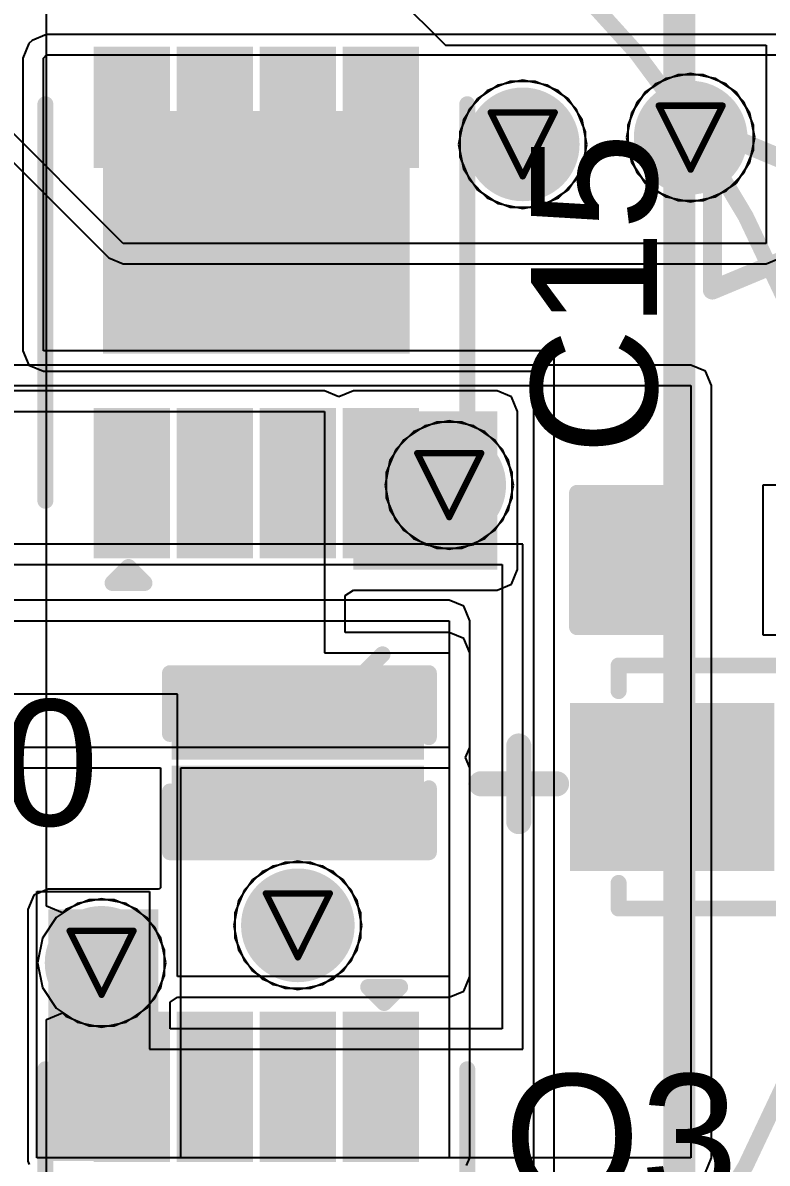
# Model space of a CAD drawing. Header units: inches. Extents: x -3 to 423, y -3 to 110.
# Drawn here: x 26.15 to 32.07, y 65.67 to 74.73 of the extents above; entities that cross this region are included whole.
import ezdxf

# ---------------------------------------------------------------- set-up
doc = ezdxf.new("R2010")
doc.units = ezdxf.units.IN
for name, color, linetype in [('Board Outline', 56, 'Continuous'), ('Bottom Layer', 5, 'Continuous'), ('Bottom Overlay', 54, 'Continuous'), ('Bottom Solder', 6, 'Continuous'), ('Drill Drawing', 1, 'Continuous'), ('Mechanical 1', 6, 'Continuous'), ('Mechanical 13', 56, 'Continuous'), ('Mid Layer', 16, 'Continuous'), ('Mid Layer 2', 76, 'Continuous'), ('Top Layer', 1, 'Continuous'), ('Top Overlay', 2, 'Continuous'), ('Top Paste', 8, 'Continuous'), ('Top Solder', 216, 'Continuous'), ('Via Holes', 16, 'Continuous')]:
    doc.layers.add(name, color=color, linetype=linetype)
doc.styles.add('Arial', font='', dxfattribs={"height": 0.2})
doc.styles.get('Arial').set_extended_font_data('Arial')

msp = doc.modelspace()

# ---------------------------------------------------------------- hatches: boundary and pattern name
at = {"layer": 'Bottom Layer'}
h = msp.add_hatch(color=5, dxfattribs=at)
edge = h.paths.add_edge_path()
edge.add_arc((30.1244, 73.7616), 0.35, 0, 360)
h = msp.add_hatch(color=5, dxfattribs=at)
edge = h.paths.add_edge_path()
edge.add_arc((31.4589, 73.8149), 0.35, 0, 360)
h = msp.add_hatch(color=5, dxfattribs=at)
edge = h.paths.add_edge_path()
edge.add_arc((29.5402, 71.0541), 0.35, 0, 360)
h = msp.add_hatch(color=5, dxfattribs=at)
edge = h.paths.add_edge_path()
edge.add_arc((28.337, 67.5571), 0.35, 0, 360)
h = msp.add_hatch(color=5, dxfattribs=at)
edge = h.paths.add_edge_path()
edge.add_arc((26.7772, 67.2593), 0.35, 0, 360)
at = {"layer": 'Bottom Solder'}
h = msp.add_hatch(color=6, dxfattribs=at)
edge = h.paths.add_edge_path()
edge.add_arc((30.1244, 73.7616), 0.4516, 0, 360)
h = msp.add_hatch(color=6, dxfattribs=at)
edge = h.paths.add_edge_path()
edge.add_arc((31.4589, 73.8149), 0.4516, 0, 360)
h = msp.add_hatch(color=6, dxfattribs=at)
edge = h.paths.add_edge_path()
edge.add_arc((29.5402, 71.0541), 0.4516, 0, 360)
h = msp.add_hatch(color=6, dxfattribs=at)
edge = h.paths.add_edge_path()
edge.add_arc((28.337, 67.5571), 0.4516, 0, 360)
h = msp.add_hatch(color=6, dxfattribs=at)
edge = h.paths.add_edge_path()
edge.add_arc((26.7772, 67.2593), 0.4516, 0, 360)
at = {"layer": 'Mid Layer'}
h = msp.add_hatch(color=16, dxfattribs=at)
edge = h.paths.add_edge_path()
edge.add_arc((30.1244, 73.7616), 0.35, 0, 360)
h = msp.add_hatch(color=16, dxfattribs=at)
edge = h.paths.add_edge_path()
edge.add_arc((31.4589, 73.8149), 0.35, 0, 360)
h = msp.add_hatch(color=16, dxfattribs=at)
edge = h.paths.add_edge_path()
edge.add_arc((29.5402, 71.0541), 0.35, 0, 360)
h = msp.add_hatch(color=16, dxfattribs=at)
edge = h.paths.add_edge_path()
edge.add_arc((28.337, 67.5571), 0.35, 0, 360)
h = msp.add_hatch(color=16, dxfattribs=at)
edge = h.paths.add_edge_path()
edge.add_arc((26.7772, 67.2593), 0.35, 0, 360)
at = {"layer": 'Mid Layer 2'}
h = msp.add_hatch(color=76, dxfattribs=at)
edge = h.paths.add_edge_path()
edge.add_arc((30.1244, 73.7616), 0.35, 0, 360)
h = msp.add_hatch(color=76, dxfattribs=at)
edge = h.paths.add_edge_path()
edge.add_arc((31.4589, 73.8149), 0.35, 0, 360)
h = msp.add_hatch(color=76, dxfattribs=at)
edge = h.paths.add_edge_path()
edge.add_arc((29.5402, 71.0541), 0.35, 0, 360)
h = msp.add_hatch(color=76, dxfattribs=at)
edge = h.paths.add_edge_path()
edge.add_arc((28.337, 67.5571), 0.35, 0, 360)
h = msp.add_hatch(color=76, dxfattribs=at)
edge = h.paths.add_edge_path()
edge.add_arc((26.7772, 67.2593), 0.35, 0, 360)
at = {"layer": 'Top Layer'}
for points in [[(26.8145, 73.6752), (26.8145, 74.4352), (27.2195, 74.4352), (27.2195, 73.6752)], [(27.4745, 73.6752), (27.4745, 74.4352), (27.8795, 74.4352), (27.8795, 73.6752)], [(28.1345, 73.6752), (28.1345, 74.4352), (28.5395, 74.4352), (28.5395, 73.6752)], [(28.7945, 73.6752), (28.7945, 74.4352), (29.1995, 74.4352), (29.1995, 73.6752)], [(26.8895, 72.2002), (26.8895, 73.9252), (29.1245, 73.9252), (29.1245, 72.2002)], [(28.7782, 70.3834), (29.9212, 70.3834), (29.9212, 71.64), (28.7782, 71.64)], [(26.8145, 70.5752), (26.8145, 71.5652), (27.2195, 71.5652), (27.2195, 70.5752)], [(27.4745, 70.5752), (27.4745, 71.5652), (27.8795, 71.5652), (27.8795, 70.5752)], [(28.1345, 70.5752), (28.1345, 71.5652), (28.5395, 71.5652), (28.5395, 70.5752)], [(28.7945, 70.5752), (28.7945, 71.5652), (29.1995, 71.5652), (29.1995, 70.5752)], [(30.6578, 70.0151), (30.6578, 70.9041), (31.4198, 70.9041), (31.4198, 70.0151)], [(27.437, 69.4242), (29.237, 69.4242), (29.237, 68.9742), (27.437, 68.9742)], [(30.602, 69.2212), (32.022, 69.2212), (32.022, 68.0912), (30.602, 68.0912)], [(27.437, 68.7242), (29.237, 68.7242), (29.237, 68.2742), (27.437, 68.2742)], [(26.3533, 65.6844), (27.2288, 65.6844), (27.2288, 67.6832), (26.3533, 67.6832)], [(27.2195, 66.7687), (27.2195, 65.7787), (26.8145, 65.7787), (26.8145, 66.7687)], [(27.8795, 66.7687), (27.8795, 65.7787), (27.4745, 65.7787), (27.4745, 66.7687)], [(28.5395, 66.7687), (28.5395, 65.7787), (28.1345, 65.7787), (28.1345, 66.7687)], [(29.1995, 66.7687), (29.1995, 65.7787), (28.7945, 65.7787), (28.7945, 66.7687)]]:
    msp.add_hatch(color=1, dxfattribs=at).paths.add_polyline_path(points)
h = msp.add_hatch(color=1, dxfattribs=at)
edge = h.paths.add_edge_path()
edge.add_arc((30.1244, 73.7616), 0.35, 0, 360)
h = msp.add_hatch(color=1, dxfattribs=at)
edge = h.paths.add_edge_path()
edge.add_arc((31.4589, 73.8149), 0.35, 0, 360)
h = msp.add_hatch(color=1, dxfattribs=at)
edge = h.paths.add_edge_path()
edge.add_arc((29.5402, 71.0541), 0.35, 0, 360)
h = msp.add_hatch(color=1, dxfattribs=at)
edge = h.paths.add_edge_path()
edge.add_arc((28.337, 67.5571), 0.35, 0, 360)
h = msp.add_hatch(color=1, dxfattribs=at)
edge = h.paths.add_edge_path()
edge.add_arc((26.7772, 67.2593), 0.35, 0, 360)
at = {"layer": 'Top Paste'}
for points in [[(26.8145, 73.6752), (26.8145, 74.4352), (27.2195, 74.4352), (27.2195, 73.6752)], [(27.4745, 73.6752), (27.4745, 74.4352), (27.8795, 74.4352), (27.8795, 73.6752)], [(28.1345, 73.6752), (28.1345, 74.4352), (28.5395, 74.4352), (28.5395, 73.6752)], [(28.7945, 73.6752), (28.7945, 74.4352), (29.1995, 74.4352), (29.1995, 73.6752)], [(26.8895, 72.2002), (26.8895, 73.9252), (29.1245, 73.9252), (29.1245, 72.2002)], [(26.8145, 70.5752), (26.8145, 71.5652), (27.2195, 71.5652), (27.2195, 70.5752)], [(27.4745, 70.5752), (27.4745, 71.5652), (27.8795, 71.5652), (27.8795, 70.5752)], [(28.1345, 70.5752), (28.1345, 71.5652), (28.5395, 71.5652), (28.5395, 70.5752)], [(28.7945, 70.5752), (28.7945, 71.5652), (29.1995, 71.5652), (29.1995, 70.5752)], [(30.6578, 70.0151), (30.6578, 70.9041), (31.4198, 70.9041), (31.4198, 70.0151)], [(27.437, 69.4242), (29.237, 69.4242), (29.237, 68.9742), (27.437, 68.9742)], [(30.602, 69.2212), (32.022, 69.2212), (32.022, 68.0912), (30.602, 68.0912)], [(27.437, 68.7242), (29.237, 68.7242), (29.237, 68.2742), (27.437, 68.2742)], [(27.2195, 66.7687), (27.2195, 65.7787), (26.8145, 65.7787), (26.8145, 66.7687)], [(27.8795, 66.7687), (27.8795, 65.7787), (27.4745, 65.7787), (27.4745, 66.7687)], [(28.5395, 66.7687), (28.5395, 65.7787), (28.1345, 65.7787), (28.1345, 66.7687)], [(29.1995, 66.7687), (29.1995, 65.7787), (28.7945, 65.7787), (28.7945, 66.7687)]]:
    msp.add_hatch(color=8, dxfattribs=at).paths.add_polyline_path(points)
at = {"layer": 'Top Solder'}
for points in [[(26.7129, 73.5736), (26.7129, 74.5368), (27.3211, 74.5368), (27.3211, 73.5736)], [(27.3729, 73.5736), (27.3729, 74.5368), (27.9811, 74.5368), (27.9811, 73.5736)], [(28.0329, 73.5736), (28.0329, 74.5368), (28.6411, 74.5368), (28.6411, 73.5736)], [(28.6929, 73.5736), (28.6929, 74.5368), (29.3011, 74.5368), (29.3011, 73.5736)], [(26.7879, 72.0986), (26.7879, 74.0268), (29.2261, 74.0268), (29.2261, 72.0986)], [(26.7129, 70.4736), (26.7129, 71.6668), (27.3211, 71.6668), (27.3211, 70.4736)], [(27.3729, 70.4736), (27.3729, 71.6668), (27.9811, 71.6668), (27.9811, 70.4736)], [(28.0329, 70.4736), (28.0329, 71.6668), (28.6411, 71.6668), (28.6411, 70.4736)], [(28.6929, 70.4736), (28.6929, 71.6668), (29.3011, 71.6668), (29.3011, 70.4736)], [(30.5978, 69.9551), (30.5978, 70.9641), (31.4798, 70.9641), (31.4798, 69.9551)], [(27.3354, 69.5258), (29.3386, 69.5258), (29.3386, 68.8726), (27.3354, 68.8726)], [(30.5004, 69.3228), (32.1236, 69.3228), (32.1236, 67.9896), (30.5004, 67.9896)], [(27.3354, 68.8258), (29.3386, 68.8258), (29.3386, 68.1726), (27.3354, 68.1726)], [(27.3211, 66.8703), (27.3211, 65.6771), (26.7129, 65.6771), (26.7129, 66.8703)], [(27.9811, 66.8703), (27.9811, 65.6771), (27.3729, 65.6771), (27.3729, 66.8703)], [(28.6411, 66.8703), (28.6411, 65.6771), (28.0329, 65.6771), (28.0329, 66.8703)], [(29.3011, 66.8703), (29.3011, 65.6771), (28.6929, 65.6771), (28.6929, 66.8703)]]:
    msp.add_hatch(color=216, dxfattribs=at).paths.add_polyline_path(points)
h = msp.add_hatch(color=216, dxfattribs=at)
edge = h.paths.add_edge_path()
edge.add_arc((30.1244, 73.7616), 0.4516, 0, 360)
h = msp.add_hatch(color=216, dxfattribs=at)
edge = h.paths.add_edge_path()
edge.add_arc((31.4589, 73.8149), 0.4516, 0, 360)
h = msp.add_hatch(color=216, dxfattribs=at)
edge = h.paths.add_edge_path()
edge.add_arc((29.5402, 71.0541), 0.4516, 0, 360)
h = msp.add_hatch(color=216, dxfattribs=at)
edge = h.paths.add_edge_path()
edge.add_arc((28.337, 67.5571), 0.4516, 0, 360)
h = msp.add_hatch(color=216, dxfattribs=at)
edge = h.paths.add_edge_path()
edge.add_arc((26.7772, 67.2593), 0.4516, 0, 360)
at = {"layer": 'Via Holes'}
h = msp.add_hatch(color=7, dxfattribs=at)
edge = h.paths.add_edge_path()
edge.add_arc((31.4589, 73.8149), 0.25, 0, 360)
h = msp.add_hatch(color=7, dxfattribs=at)
edge = h.paths.add_edge_path()
edge.add_arc((30.1244, 73.7616), 0.25, 0, 360)
h = msp.add_hatch(color=7, dxfattribs=at)
edge = h.paths.add_edge_path()
edge.add_arc((29.5402, 71.0541), 0.25, 0, 360)
h = msp.add_hatch(color=7, dxfattribs=at)
edge = h.paths.add_edge_path()
edge.add_arc((28.337, 67.5571), 0.25, 0, 360)
h = msp.add_hatch(color=7, dxfattribs=at)
edge = h.paths.add_edge_path()
edge.add_arc((26.7772, 67.2593), 0.25, 0, 360)

# ---------------------------------------------------------------- linework, layer by layer
at = {"layer": 'Board Outline', "const_width": 0.127}
msp.add_lwpolyline([(28.72, 69.42), (29.01, 69.71)], dxfattribs=at)
at = {"layer": 'Board Outline', "const_width": 0.0635}
for points in [[(28.9783, 69.71, 1), (29.0418, 69.71, 1)], [(28.6883, 69.42, 1), (28.7518, 69.42, 1)]]:
    msp.add_lwpolyline(points, format="xyb", close=True, dxfattribs=at)
at = {"layer": 'Bottom Layer'}
for p, q in [((26.9494, 72.9742), (24.6888, 75.2348)), ((28.8551, 75.2043), (29.5104, 74.5491)), ((24.6215, 75.0724), (26.8346, 72.8594)), ((29.5104, 74.5491), (32.0582, 74.5491)), ((32.0582, 74.5491), (32.0582, 72.9742)), ((32.0582, 72.9742), (26.9494, 72.9742)), ((26.8346, 72.8594), (26.9494, 72.8118)), ((32.0582, 72.8118), (32.173, 72.8594)), ((26.9494, 72.8118), (32.0582, 72.8118)), ((31.4611, 72.0084), (24.2607, 72.0084)), ((31.5759, 71.9608), (31.4611, 72.0084)), ((31.6234, 71.846), (31.5759, 71.9608)), ((24.1935, 71.846), (31.4611, 71.846)), ((31.4611, 71.846), (31.4611, 65.7098)), ((31.6234, 65.7098), (31.6234, 71.846)), ((30.1244, 70.5866), (23.9014, 70.5866)), ((30.1244, 66.5734), (30.1244, 70.5866)), ((23.9014, 70.4242), (29.962, 70.4242)), ((29.962, 70.4242), (29.962, 66.7358)), ((29.5402, 70.1394), (19.8145, 70.1394)), ((29.655, 70.0918), (29.5402, 70.1394)), ((29.7026, 69.977), (29.655, 70.0918)), ((19.8145, 69.977), (29.5402, 69.977)), ((29.5402, 69.977), (29.5402, 67.1499)), ((29.7026, 67.1499), (29.7026, 69.977)), ((27.3812, 69.3928), (22.3192, 69.3928)), ((27.3812, 67.1499), (27.3812, 69.3928)), ((26.2636, 65.7098), (26.2636, 67.8259)), ((26.2636, 67.8259), (27.1589, 67.8259)), ((27.1589, 67.8259), (27.1589, 66.5734)), ((29.5402, 67.1499), (27.3812, 67.1499)), ((29.655, 67.0351), (29.7026, 67.1499)), ((27.3213, 66.9475), (27.3812, 66.9875)), ((27.3812, 66.9875), (29.5402, 66.9875)), ((29.5402, 66.9875), (29.655, 67.0351)), ((27.3213, 66.7358), (27.3213, 66.9475)), ((29.962, 66.7358), (27.3213, 66.7358)), ((27.1589, 66.5734), (30.1244, 66.5734)), ((31.4611, 65.7098), (26.2636, 65.7098)), ((31.5759, 65.595), (31.6234, 65.7098))]:
    msp.add_line(p, q, dxfattribs=at)
at = {"layer": 'Bottom Overlay', "const_width": 0.127}
msp.add_lwpolyline([(32.8412, 69.4182, 1), (16.8412, 69.4182, 1)], format="xyb", close=True, dxfattribs=at)
at = {"layer": 'Drill Drawing', "const_width": 0.0508}
for points in [[(29.8704, 74.0156), (30.3784, 74.0156)], [(29.8704, 74.0156), (30.1244, 73.5076)], [(30.1244, 73.5076), (30.3784, 74.0156)], [(31.2049, 74.0689), (31.7129, 74.0689)], [(31.2049, 74.0689), (31.4589, 73.5609)], [(31.4589, 73.5609), (31.7129, 74.0689)], [(29.2862, 71.3081), (29.7942, 71.3081)], [(29.2862, 71.3081), (29.5402, 70.8001)], [(29.5402, 70.8001), (29.7942, 71.3081)], [(28.083, 67.8111), (28.591, 67.8111)], [(28.083, 67.8111), (28.337, 67.3031)], [(28.337, 67.3031), (28.591, 67.8111)], [(26.5232, 67.5133), (27.0312, 67.5133)], [(26.5232, 67.5133), (26.7772, 67.0053)], [(26.7772, 67.0053), (27.0312, 67.5133)]]:
    msp.add_lwpolyline(points, dxfattribs=at)
at = {"layer": 'Drill Drawing', "const_width": 0.0254}
for points in [[(29.8577, 74.0156, 1), (29.8831, 74.0156, 1)], [(29.8577, 74.0156, 1), (29.8831, 74.0156, 1)], [(30.3657, 74.0156, 1), (30.3911, 74.0156, 1)], [(30.3657, 74.0156, 1), (30.3911, 74.0156, 1)], [(31.1922, 74.0689, 1), (31.2176, 74.0689, 1)], [(31.1922, 74.0689, 1), (31.2176, 74.0689, 1)], [(31.7002, 74.0689, 1), (31.7256, 74.0689, 1)], [(31.7002, 74.0689, 1), (31.7256, 74.0689, 1)], [(31.4462, 73.5609, 1), (31.4716, 73.5609, 1)], [(31.4462, 73.5609, 1), (31.4716, 73.5609, 1)], [(30.1117, 73.5076, 1), (30.1371, 73.5076, 1)], [(30.1117, 73.5076, 1), (30.1371, 73.5076, 1)], [(29.2735, 71.3081, 1), (29.2989, 71.3081, 1)], [(29.2735, 71.3081, 1), (29.2989, 71.3081, 1)], [(29.7815, 71.3081, 1), (29.8069, 71.3081, 1)], [(29.7815, 71.3081, 1), (29.8069, 71.3081, 1)], [(29.5275, 70.8001, 1), (29.5529, 70.8001, 1)], [(29.5275, 70.8001, 1), (29.5529, 70.8001, 1)], [(28.0703, 67.8111, 1), (28.0957, 67.8111, 1)], [(28.0703, 67.8111, 1), (28.0957, 67.8111, 1)], [(28.5783, 67.8111, 1), (28.6037, 67.8111, 1)], [(28.5783, 67.8111, 1), (28.6037, 67.8111, 1)], [(26.5105, 67.5133, 1), (26.5359, 67.5133, 1)], [(26.5105, 67.5133, 1), (26.5359, 67.5133, 1)], [(27.0185, 67.5133, 1), (27.0439, 67.5133, 1)], [(27.0185, 67.5133, 1), (27.0439, 67.5133, 1)], [(28.3243, 67.3031, 1), (28.3497, 67.3031, 1)], [(28.3243, 67.3031, 1), (28.3497, 67.3031, 1)], [(26.7645, 67.0053, 1), (26.7899, 67.0053, 1)], [(26.7645, 67.0053, 1), (26.7899, 67.0053, 1)]]:
    msp.add_lwpolyline(points, format="xyb", close=True, dxfattribs=at)
at = {"layer": 'Mechanical 1', "const_width": 0.254}
msp.add_lwpolyline([(31.37, 79.42), (31.37, 23.76)], dxfattribs=at)
at = {"layer": 'Mechanical 13', "const_width": 0.127}
for points in [[(31.632, 73.875), (33.156, 73.24)], [(31.632, 72.605), (31.632, 73.875)], [(31.632, 72.605), (33.156, 73.24)]]:
    msp.add_lwpolyline(points, dxfattribs=at)
at = {"layer": 'Mechanical 13', "const_width": 0.0635}
for points in [[(31.6003, 73.875, 1), (31.6638, 73.875, 1)], [(31.6003, 73.875, 1), (31.6638, 73.875, 1)], [(31.6003, 72.605, 1), (31.6638, 72.605, 1)], [(31.6003, 72.605, 1), (31.6638, 72.605, 1)]]:
    msp.add_lwpolyline(points, format="xyb", close=True, dxfattribs=at)
at = {"layer": 'Mid Layer'}
for p, q in [((31.4589, 74.3247), (31.2638, 74.2859)), ((31.654, 74.2859), (31.4589, 74.3247)), ((29.9293, 74.2326), (29.7639, 74.1221)), ((30.1244, 74.2714), (29.9293, 74.2326)), ((30.3195, 74.2326), (30.1244, 74.2714)), ((30.4849, 74.1221), (30.3195, 74.2326)), ((31.2638, 74.2859), (31.0984, 74.1753)), ((31.8194, 74.1753), (31.654, 74.2859)), ((29.7639, 74.1221), (29.6534, 73.9567)), ((30.5954, 73.9567), (30.4849, 74.1221)), ((31.0984, 74.1753), (30.9879, 74.01)), ((31.9299, 74.01), (31.8194, 74.1753)), ((29.6534, 73.9567), (29.6146, 73.7616)), ((30.6342, 73.7616), (30.5954, 73.9567)), ((30.9879, 74.01), (30.9491, 73.8149)), ((31.9687, 73.8149), (31.9299, 74.01)), ((29.6146, 73.7616), (29.6534, 73.5665)), ((30.5954, 73.5665), (30.6342, 73.7616)), ((30.9491, 73.8149), (30.9879, 73.6198)), ((31.9299, 73.6198), (31.9687, 73.8149)), ((29.6534, 73.5665), (29.7639, 73.4011)), ((30.4849, 73.4011), (30.5954, 73.5665)), ((30.9879, 73.6198), (31.0984, 73.4544)), ((31.8194, 73.4544), (31.9299, 73.6198)), ((29.7639, 73.4011), (29.9293, 73.2906)), ((30.3195, 73.2906), (30.4849, 73.4011)), ((31.0984, 73.4544), (31.2638, 73.3439)), ((31.654, 73.3439), (31.8194, 73.4544)), ((31.2638, 73.3439), (31.4589, 73.3051)), ((31.4589, 73.3051), (31.654, 73.3439)), ((29.9293, 73.2906), (30.1244, 73.2518)), ((30.1244, 73.2518), (30.3195, 73.2906)), ((29.3451, 71.5251), (29.1797, 71.4146)), ((29.5402, 71.5639), (29.3451, 71.5251)), ((29.7353, 71.5251), (29.5402, 71.5639)), ((29.9007, 71.4146), (29.7353, 71.5251)), ((29.1797, 71.4146), (29.0692, 71.2492)), ((30.0112, 71.2492), (29.9007, 71.4146)), ((29.0692, 71.2492), (29.0304, 71.0541)), ((30.05, 71.0541), (30.0112, 71.2492)), ((29.0304, 71.0541), (29.0692, 70.859)), ((30.0112, 70.859), (30.05, 71.0541)), ((29.0692, 70.859), (29.1797, 70.6936)), ((29.9007, 70.6936), (30.0112, 70.859)), ((29.1797, 70.6936), (29.3451, 70.5831)), ((29.7353, 70.5831), (29.9007, 70.6936)), ((29.3451, 70.5831), (29.5402, 70.5443)), ((29.5402, 70.5443), (29.7353, 70.5831)), ((28.337, 68.0669), (28.1419, 68.0281)), ((28.5321, 68.0281), (28.337, 68.0669)), ((28.1419, 68.0281), (27.9765, 67.9176)), ((28.6975, 67.9176), (28.5321, 68.0281)), ((27.9765, 67.9176), (27.866, 67.7522)), ((28.808, 67.7522), (28.6975, 67.9176)), ((26.7772, 67.7691), (26.5821, 67.7303)), ((26.9723, 67.7303), (26.7772, 67.7691)), ((26.5821, 67.7303), (26.4167, 67.6198)), ((27.1377, 67.6198), (26.9723, 67.7303)), ((27.866, 67.7522), (27.8272, 67.5571)), ((28.8468, 67.5571), (28.808, 67.7522)), ((26.4167, 67.6198), (26.3062, 67.4544)), ((27.2482, 67.4544), (27.1377, 67.6198)), ((27.8272, 67.5571), (27.866, 67.3621)), ((28.808, 67.3621), (28.8468, 67.5571)), ((26.3062, 67.4544), (26.2674, 67.2593)), ((27.287, 67.2593), (27.2482, 67.4544)), ((27.866, 67.3621), (27.9765, 67.1967)), ((28.6975, 67.1967), (28.808, 67.3621)), ((26.2674, 67.2593), (26.3062, 67.0642)), ((27.2482, 67.0642), (27.287, 67.2593)), ((27.9765, 67.1967), (28.1419, 67.0862)), ((28.5321, 67.0862), (28.6975, 67.1967)), ((26.3062, 67.0642), (26.4167, 66.8988)), ((27.1377, 66.8988), (27.2482, 67.0642)), ((28.1419, 67.0862), (28.337, 67.0474)), ((28.337, 67.0474), (28.5321, 67.0862)), ((26.4167, 66.8988), (26.5821, 66.7883)), ((26.9723, 66.7883), (27.1377, 66.8988)), ((26.5821, 66.7883), (26.7772, 66.7495)), ((26.7772, 66.7495), (26.9723, 66.7883))]:
    msp.add_line(p, q, dxfattribs=at)
at = {"layer": 'Mid Layer 2'}
for p, q in [((26.3398, 67.7086), (26.3398, 75.2427)), ((31.3595, 74.3149), (31.1757, 74.2387)), ((31.5584, 74.3149), (31.3595, 74.3149)), ((31.7421, 74.2387), (31.5584, 74.3149)), ((30.0249, 74.2616), (29.8412, 74.1855)), ((30.2239, 74.2616), (30.0249, 74.2616)), ((30.4076, 74.1855), (30.2239, 74.2616)), ((31.1757, 74.2387), (31.035, 74.0981)), ((31.8828, 74.0981), (31.7421, 74.2387)), ((29.8412, 74.1855), (29.7005, 74.0448)), ((30.5483, 74.0448), (30.4076, 74.1855)), ((29.7005, 74.0448), (29.6244, 73.8611)), ((30.6244, 73.8611), (30.5483, 74.0448)), ((31.035, 74.0981), (30.9589, 73.9143)), ((31.9589, 73.9143), (31.8828, 74.0981)), ((29.6244, 73.8611), (29.6244, 73.6621)), ((30.6244, 73.6621), (30.6244, 73.8611)), ((30.9589, 73.9143), (30.9589, 73.7154)), ((31.9589, 73.7154), (31.9589, 73.9143)), ((29.6244, 73.6621), (29.7005, 73.4784)), ((30.5483, 73.4784), (30.6244, 73.6621)), ((30.9589, 73.7154), (31.035, 73.5316)), ((31.8828, 73.5316), (31.9589, 73.7154)), ((29.7005, 73.4784), (29.8412, 73.3377)), ((30.4076, 73.3377), (30.5483, 73.4784)), ((31.035, 73.5316), (31.1757, 73.391)), ((31.7421, 73.391), (31.8828, 73.5316)), ((31.1757, 73.391), (31.3595, 73.3149)), ((31.5584, 73.3149), (31.7421, 73.391)), ((29.8412, 73.3377), (30.0249, 73.2616)), ((30.2239, 73.2616), (30.4076, 73.3377)), ((31.3595, 73.3149), (31.5584, 73.3149)), ((30.0249, 73.2616), (30.2239, 73.2616)), ((29.4407, 71.5541), (29.257, 71.478)), ((29.6397, 71.5541), (29.4407, 71.5541)), ((29.8234, 71.478), (29.6397, 71.5541)), ((29.257, 71.478), (29.1163, 71.3373)), ((29.9641, 71.3373), (29.8234, 71.478)), ((29.1163, 71.3373), (29.0402, 71.1536)), ((30.0402, 71.1536), (29.9641, 71.3373)), ((29.0402, 71.1536), (29.0402, 70.9546)), ((30.0402, 70.9546), (30.0402, 71.1536)), ((29.0402, 70.9546), (29.1163, 70.7709)), ((29.9641, 70.7709), (30.0402, 70.9546)), ((29.1163, 70.7709), (29.257, 70.6302)), ((29.8234, 70.6302), (29.9641, 70.7709)), ((29.257, 70.6302), (29.4407, 70.5541)), ((29.6397, 70.5541), (29.8234, 70.6302)), ((29.4407, 70.5541), (29.6397, 70.5541)), ((28.2375, 68.0571), (28.0538, 67.981)), ((28.4365, 68.0571), (28.2375, 68.0571)), ((28.6202, 67.981), (28.4365, 68.0571)), ((28.0538, 67.981), (27.9131, 67.8404)), ((28.7609, 67.8404), (28.6202, 67.981)), ((27.9131, 67.8404), (27.837, 67.6566)), ((28.837, 67.6566), (28.7609, 67.8404)), ((26.4668, 67.656), (26.3398, 67.7086)), ((26.494, 67.6832), (26.4668, 67.656)), ((26.6777, 67.7593), (26.494, 67.6832)), ((26.8767, 67.7593), (26.6777, 67.7593)), ((27.0604, 67.6832), (26.8767, 67.7593)), ((27.2011, 67.5425), (27.0604, 67.6832)), ((27.837, 67.6566), (27.837, 67.4577)), ((28.837, 67.4577), (28.837, 67.6566)), ((27.2772, 67.3588), (27.2011, 67.5425)), ((27.837, 67.4577), (27.9131, 67.2739)), ((28.7609, 67.2739), (28.837, 67.4577)), ((27.2772, 67.1598), (27.2772, 67.3588)), ((27.9131, 67.2739), (28.0538, 67.1333)), ((28.6202, 67.1333), (28.7609, 67.2739)), ((27.2011, 66.9761), (27.2772, 67.1598)), ((28.0538, 67.1333), (28.2375, 67.0572)), ((28.4365, 67.0572), (28.6202, 67.1333)), ((28.2375, 67.0572), (28.4365, 67.0572)), ((27.0604, 66.8354), (27.2011, 66.9761)), ((26.3398, 66.81), (26.4668, 66.8626)), ((26.4668, 66.8626), (26.494, 66.8354)), ((26.3398, 62.6205), (26.3398, 66.81)), ((26.494, 66.8354), (26.6777, 66.7593)), ((26.8767, 66.7593), (27.0604, 66.8354)), ((26.6777, 66.7593), (26.8767, 66.7593))]:
    msp.add_line(p, q, dxfattribs=at)
at = {"layer": 'Top Layer'}
for p, q in [((26.1996, 74.5622), (26.152, 74.4474)), ((26.225, 74.5876), (26.1996, 74.5622)), ((26.3398, 74.6352), (26.225, 74.5876)), ((32.1818, 74.6352), (26.3398, 74.6352)), ((26.3144, 74.4474), (26.3398, 74.4728)), ((26.3398, 74.4728), (32.1818, 74.4728)), ((26.152, 74.4474), (26.152, 72.1222)), ((26.3144, 72.1222), (26.3144, 74.4474)), ((26.152, 72.1222), (26.1996, 72.0074)), ((30.3733, 72.1222), (26.3144, 72.1222)), ((30.3733, 63.4263), (30.3733, 72.1222)), ((26.1996, 72.0074), (26.3144, 71.9599)), ((26.3144, 71.9599), (30.2109, 71.9599)), ((30.2109, 71.9599), (30.2109, 63.4263)), ((28.5496, 71.8024), (25.5778, 71.8024)), ((28.6639, 71.755), (28.5496, 71.8024)), ((28.7782, 71.8024), (28.6639, 71.755)), ((29.9212, 71.8024), (28.7782, 71.8024)), ((30.036, 71.7548), (29.9212, 71.8024)), ((30.0836, 71.64), (30.036, 71.7548)), ((25.5778, 71.64), (28.5496, 71.64)), ((28.5496, 71.64), (28.5496, 69.7223)), ((30.0836, 70.3834), (30.0836, 71.64)), ((32.1818, 71.0541), (32.0318, 71.0541)), ((32.0318, 71.0541), (32.0318, 69.8651)), ((30.036, 70.2686), (30.0836, 70.3834)), ((28.712, 70.1768), (28.7782, 70.221)), ((28.7782, 70.221), (29.9212, 70.221)), ((29.9212, 70.221), (30.036, 70.2686)), ((28.712, 69.8847), (28.712, 70.1768)), ((29.5402, 69.8847), (28.712, 69.8847)), ((29.655, 69.8371), (29.5402, 69.8847)), ((32.0318, 69.8651), (32.1818, 69.8651)), ((29.7026, 69.7223), (29.655, 69.8371)), ((28.5496, 69.7223), (29.5402, 69.7223)), ((29.5402, 69.7223), (29.5402, 68.971)), ((29.7026, 68.971), (29.7026, 69.7223)), ((29.5402, 68.971), (24.4702, 68.971)), ((29.6689, 68.8898), (29.7026, 68.971)), ((29.7026, 68.8086), (29.6689, 68.8898)), ((24.5374, 68.8086), (27.2442, 68.8086)), ((27.2442, 68.8086), (27.2442, 67.8559)), ((27.4066, 65.71), (27.4066, 68.8086)), ((27.4066, 68.8086), (29.5402, 68.8086)), ((29.5402, 68.8086), (29.5402, 65.71)), ((29.7026, 65.71), (29.7026, 68.8086)), ((27.2442, 67.8559), (27.2288, 67.8455)), ((26.2385, 67.798), (26.191, 67.6832)), ((26.3533, 67.8455), (26.2385, 67.798)), ((27.2288, 67.8455), (26.3533, 67.8455)), ((26.191, 67.6832), (26.191, 65.6844)), ((26.191, 65.6844), (26.2018, 65.6582)), ((29.5402, 65.71), (27.4066, 65.71)), ((29.677, 65.6482), (29.7026, 65.71))]:
    msp.add_line(p, q, dxfattribs=at)
at = {"layer": 'Top Overlay'}
for points, const_width in [([(26.3304, 70.9302), (26.3304, 74.0802)], 0.127), ([(29.6836, 70.9302), (29.6836, 74.0802)], 0.127), ([(31.632, 73.875), (33.156, 73.24)], 0.1524), ([(31.632, 72.605), (31.632, 73.875)], 0.1524), ([(31.632, 72.605), (33.156, 73.24)], 0.1524), ([(30.5562, 69.9262), (30.5562, 70.993)], 0.127), ([(30.5562, 70.993), (31.3436, 70.993)], 0.127), ([(26.864, 70.2767), (26.991, 70.4037)], 0.127), ([(26.991, 70.4037), (27.118, 70.2767)], 0.127), ([(26.864, 70.2767), (27.118, 70.2767)], 0.127), ([(30.5562, 69.9262), (31.3436, 69.9262)], 0.127), ([(30.8864, 69.6214), (34.1376, 69.6214)], 0.127), ([(30.8864, 69.4182), (30.8864, 69.6214)], 0.127), ([(27.321, 69.5604), (29.3784, 69.5604)], 0.127), ([(27.321, 69.0778), (27.321, 69.5604)], 0.127), ([(29.3784, 69.0524), (29.3784, 69.5604)], 0.127), ([(30.0928, 68.3816), (30.0928, 68.9816)], 0.2), ([(29.7928, 68.6816), (30.3928, 68.6816)], 0.2), ([(27.321, 68.138), (27.321, 68.6206)], 0.127), ([(29.3784, 68.138), (29.3784, 68.646)], 0.127), ([(27.321, 68.138), (29.3784, 68.138)], 0.127), ([(30.8864, 67.691), (30.8864, 67.8942)], 0.127), ([(30.8864, 67.691), (34.1376, 67.691)], 0.127), ([(28.896, 67.0672), (29.15, 67.0672)], 0.127), ([(28.896, 67.0672), (29.023, 66.9402)], 0.127), ([(29.023, 66.9402), (29.15, 67.0672)], 0.127), ([(26.3304, 63.2637), (26.3304, 66.4137)], 0.127), ([(29.6836, 63.2637), (29.6836, 66.4137)], 0.127)]:
    msp.add_lwpolyline(points, dxfattribs=dict(at, const_width=const_width))
for points, const_width in [([(26.2986, 74.0802, 1), (26.3621, 74.0802, 1)], 0.0635), ([(29.6519, 74.0802, 1), (29.7154, 74.0802, 1)], 0.0635), ([(31.5939, 73.875, 1), (31.6701, 73.875, 1)], 0.0762), ([(31.5939, 73.875, 1), (31.6701, 73.875, 1)], 0.0762), ([(31.5939, 72.605, 1), (31.6701, 72.605, 1)], 0.0762), ([(31.5939, 72.605, 1), (31.6701, 72.605, 1)], 0.0762), ([(30.5245, 70.993, 1), (30.5879, 70.993, 1)], 0.0635), ([(30.5245, 70.993, 1), (30.5879, 70.993, 1)], 0.0635), ([(31.3118, 70.993, 1), (31.3754, 70.993, 1)], 0.0635), ([(26.2986, 70.9302, 1), (26.3621, 70.9302, 1)], 0.0635), ([(29.6519, 70.9302, 1), (29.7154, 70.9302, 1)], 0.0635), ([(26.9593, 70.4037, 1), (27.0228, 70.4037, 1)], 0.0635), ([(26.9593, 70.4037, 1), (27.0228, 70.4037, 1)], 0.0635), ([(26.8323, 70.2767, 1), (26.8958, 70.2767, 1)], 0.0635), ([(26.8323, 70.2767, 1), (26.8958, 70.2767, 1)], 0.0635), ([(27.0863, 70.2767, 1), (27.1498, 70.2767, 1)], 0.0635), ([(27.0863, 70.2767, 1), (27.1498, 70.2767, 1)], 0.0635), ([(30.5245, 69.9262, 1), (30.5879, 69.9262, 1)], 0.0635), ([(30.5245, 69.9262, 1), (30.5879, 69.9262, 1)], 0.0635), ([(31.3118, 69.9262, 1), (31.3754, 69.9262, 1)], 0.0635), ([(30.8546, 69.6214, 1), (30.9182, 69.6214, 1)], 0.0635), ([(30.8546, 69.6214, 1), (30.9182, 69.6214, 1)], 0.0635), ([(27.2892, 69.5604, 1), (27.3527, 69.5604, 1)], 0.0635), ([(27.2892, 69.5604, 1), (27.3527, 69.5604, 1)], 0.0635), ([(29.3466, 69.5604, 1), (29.4101, 69.5604, 1)], 0.0635), ([(29.3466, 69.5604, 1), (29.4101, 69.5604, 1)], 0.0635), ([(30.8546, 69.4182, 1), (30.9182, 69.4182, 1)], 0.0635), ([(27.2892, 69.0778, 1), (27.3527, 69.0778, 1)], 0.0635), ([(29.3466, 69.0524, 1), (29.4101, 69.0524, 1)], 0.0635), ([(30.0428, 68.9816, 1), (30.1428, 68.9816, 1)], 0.1), ([(29.7428, 68.6816, 1), (29.8428, 68.6816, 1)], 0.1), ([(30.3428, 68.6816, 1), (30.4428, 68.6816, 1)], 0.1), ([(27.2892, 68.6206, 1), (27.3527, 68.6206, 1)], 0.0635), ([(29.3466, 68.646, 1), (29.4101, 68.646, 1)], 0.0635), ([(30.0428, 68.3816, 1), (30.1428, 68.3816, 1)], 0.1), ([(27.2892, 68.138, 1), (27.3527, 68.138, 1)], 0.0635), ([(27.2892, 68.138, 1), (27.3527, 68.138, 1)], 0.0635), ([(29.3466, 68.138, 1), (29.4101, 68.138, 1)], 0.0635), ([(29.3466, 68.138, 1), (29.4101, 68.138, 1)], 0.0635), ([(30.8546, 67.8942, 1), (30.9182, 67.8942, 1)], 0.0635), ([(30.8546, 67.691, 1), (30.9182, 67.691, 1)], 0.0635), ([(30.8546, 67.691, 1), (30.9182, 67.691, 1)], 0.0635), ([(28.8643, 67.0672, 1), (28.9278, 67.0672, 1)], 0.0635), ([(28.8643, 67.0672, 1), (28.9278, 67.0672, 1)], 0.0635), ([(29.1183, 67.0672, 1), (29.1818, 67.0672, 1)], 0.0635), ([(29.1183, 67.0672, 1), (29.1818, 67.0672, 1)], 0.0635), ([(28.9913, 66.9402, 1), (29.0548, 66.9402, 1)], 0.0635), ([(28.9913, 66.9402, 1), (29.0548, 66.9402, 1)], 0.0635), ([(26.2986, 66.4137, 1), (26.3621, 66.4137, 1)], 0.0635), ([(29.6519, 66.4137, 1), (29.7154, 66.4137, 1)], 0.0635)]:
    msp.add_lwpolyline(points, format="xyb", close=True, dxfattribs=dict(at, const_width=const_width))

# ---------------------------------------------------------------- texts
at = {"layer": 'Top Overlay', "style": 'Arial'}
msp.add_text('C15', height=1, rotation=90, dxfattribs=at).set_placement((31.1913, 71.2921))
for s, p in [('R30', (24.1941, 68.3494)), ('Q3', (29.9725, 65.3755))]:
    msp.add_text(s, height=1, dxfattribs=at).set_placement(p)

doc.saveas('drawing.dxf')
